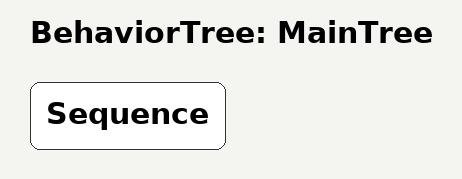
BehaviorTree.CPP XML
<root BTCPP_format="4">
    <BehaviorTree ID="MainTree">
        <Sequence>
            <!-- my_tree2.xml の内容をここに作成してください -->
        </Sequence>
    </BehaviorTree>
</root>
